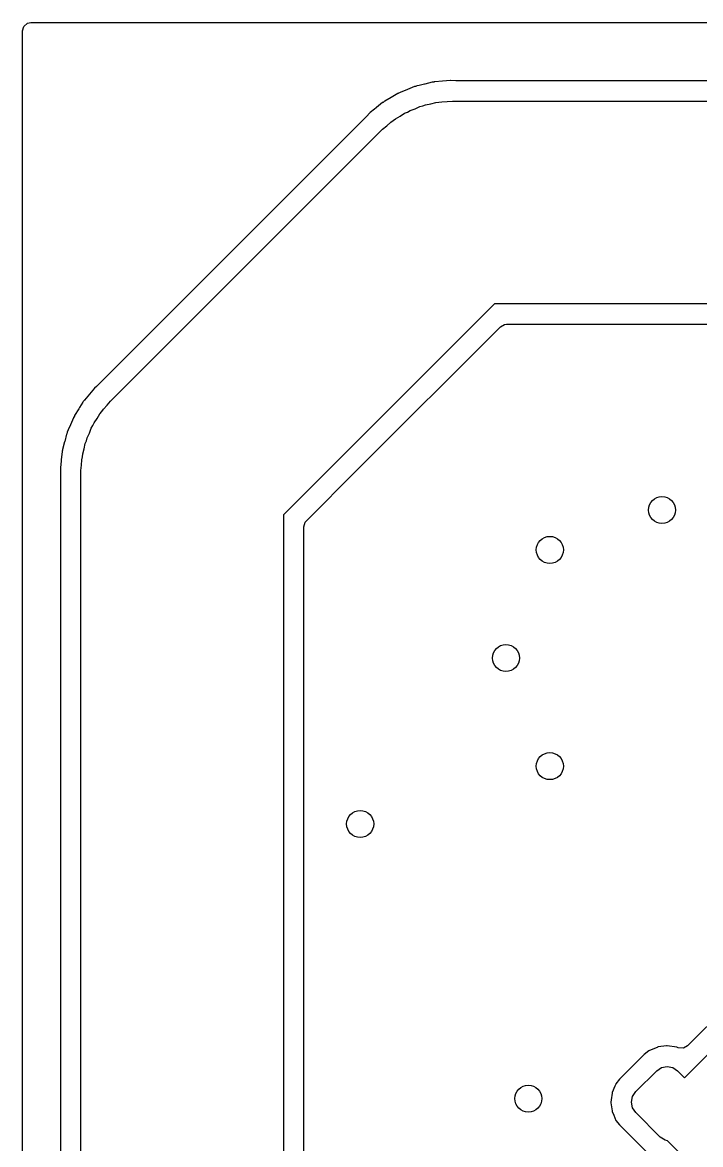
# Model space of a CAD drawing. Extents: x 4.14 to 7.68, y -5.31 to -1.77.
# Drawn here: x 4.135 to 4.53, y -2.427 to -1.773 of the extents above; entities that cross this region are included whole.
import ezdxf

# ---------------------------------------------------------------- set-up
doc = ezdxf.new("R2010")
doc.units = 0
doc.header["$MEASUREMENT"] = 0
doc.layers.add('BLACK', color=7, linetype='CONTINUOUS')

msp = doc.modelspace()

# ---------------------------------------------------------------- linework, layer by layer
at = {"layer": 'BLACK', "linetype": 'CONTINUOUS'}
for p, q in [((4.13522, -1.77797), (4.136, -1.77529)), ((4.13522, -5.30864), (4.13522, -1.77797)), ((4.136, -1.77529), (4.13812, -1.77346)), ((4.13812, -1.77346), (4.14018, -1.77301)), ((4.14018, -1.77301), (7.67085, -1.77301)), ((4.36369, -1.81042), (4.3596, -1.81209)), ((4.36386, -1.81035), (4.36369, -1.81042)), ((4.36404, -1.8103), (4.36386, -1.81035)), ((4.36415, -1.81028), (4.36404, -1.8103)), ((4.36477, -1.81008), (4.36415, -1.81028)), ((4.36504, -1.80997), (4.36477, -1.81008)), ((4.36642, -1.80966), (4.36504, -1.80997)), ((4.36954, -1.80896), (4.36642, -1.80966)), ((4.36962, -1.80894), (4.36954, -1.80896)), ((4.37392, -1.80789), (4.36962, -1.80894)), ((4.37409, -1.80784), (4.37392, -1.80789)), ((4.37392, -1.80789), (4.37392, -1.80789)), ((4.37436, -1.80782), (4.37409, -1.80784)), ((4.37439, -1.80782), (4.37436, -1.80782)), ((4.37503, -1.80771), (4.37439, -1.80782)), ((4.37514, -1.80769), (4.37503, -1.80771)), ((4.37532, -1.80765), (4.37514, -1.80769)), ((4.37514, -1.80769), (4.37514, -1.80769)), ((4.3755, -1.80764), (4.37532, -1.80765)), ((4.37992, -1.80731), (4.3755, -1.80764)), ((4.3755, -1.80764), (4.3755, -1.80764)), ((4.38, -1.8073), (4.37992, -1.80731)), ((4.38459, -1.80688), (4.38, -1.8073)), ((4.38477, -1.80689), (4.38459, -1.80688)), ((4.38776, -1.80706), (4.38477, -1.80689)), ((4.38477, -1.80689), (4.38477, -1.80689)), ((4.38804, -1.80707), (4.38776, -1.80706)), ((4.93355, -1.80707), (4.38804, -1.80707)), ((4.35008, -1.81674), (4.3463, -1.81889)), ((4.35015, -1.81669), (4.35008, -1.81674)), ((4.35395, -1.81443), (4.35015, -1.81669)), ((4.35411, -1.81434), (4.35395, -1.81443)), ((4.35395, -1.81443), (4.35395, -1.81443)), ((4.35428, -1.81427), (4.35411, -1.81434)), ((4.35438, -1.81422), (4.35428, -1.81427)), ((4.35428, -1.81427), (4.35428, -1.81427)), ((4.35497, -1.81394), (4.35438, -1.81422)), ((4.35522, -1.81379), (4.35497, -1.81394)), ((4.3554, -1.81373), (4.35522, -1.81379)), ((4.35952, -1.81212), (4.3554, -1.81373)), ((4.3554, -1.81373), (4.3554, -1.81373)), ((4.3596, -1.81209), (4.35952, -1.81212)), ((4.3404, -1.8235), (4.3378, -1.82554)), ((4.34142, -1.82269), (4.3404, -1.8235)), ((4.34149, -1.82264), (4.34142, -1.82269)), ((4.34389, -1.82067), (4.34149, -1.82264)), ((4.34505, -1.81972), (4.34389, -1.82067)), ((4.34531, -1.81957), (4.34505, -1.81972)), ((4.34584, -1.8192), (4.34531, -1.81957)), ((4.34593, -1.81913), (4.34584, -1.8192)), ((4.34608, -1.81902), (4.34593, -1.81913)), ((4.3463, -1.81889), (4.34608, -1.81902)), ((4.36106, -1.82434), (4.36396, -1.82328)), ((4.36396, -1.82328), (4.3668, -1.82205)), ((4.3668, -1.82205), (4.3685, -1.82162)), ((4.3685, -1.82162), (4.37014, -1.82102)), ((4.37014, -1.82102), (4.37318, -1.82044)), ((4.37318, -1.82044), (4.37618, -1.81969)), ((4.37618, -1.81969), (4.37793, -1.81955)), ((4.37793, -1.81955), (4.37965, -1.81922)), ((4.37965, -1.81922), (4.38275, -1.81915)), ((4.38275, -1.81915), (4.38583, -1.8189)), ((4.38583, -1.8189), (4.92995, -1.8189)), ((4.33481, -1.82873), (4.17979, -1.98375)), ((4.33491, -1.82862), (4.33481, -1.82873)), ((4.33542, -1.82807), (4.33491, -1.82862)), ((4.3378, -1.82554), (4.33542, -1.82807)), ((4.34979, -1.83116), (4.35127, -1.83021)), ((4.35127, -1.83021), (4.35263, -1.82911)), ((4.35263, -1.82911), (4.35532, -1.82759)), ((4.35532, -1.82759), (4.35792, -1.82591)), ((4.35792, -1.82591), (4.35953, -1.82521)), ((4.35953, -1.82521), (4.36106, -1.82434)), ((4.18659, -1.99367), (4.34407, -1.83619)), ((4.34407, -1.83619), (4.3451, -1.83519)), ((4.3451, -1.83519), (4.34751, -1.83325)), ((4.34751, -1.83325), (4.34979, -1.83116)), ((4.41029, -1.93701), (4.2874, -2.05989)), ((4.92995, -1.93701), (4.41029, -1.93701)), ((4.33007, -2.03395), (4.41374, -1.95029)), ((4.41374, -1.95029), (4.41619, -1.94895)), ((4.41619, -1.94895), (4.41724, -1.94884)), ((4.41724, -1.94884), (4.93263, -1.94884)), ((4.17721, -1.98605), (4.17426, -1.9896)), ((4.17829, -1.98509), (4.17721, -1.98605)), ((4.17958, -1.98394), (4.17829, -1.98509)), ((4.17979, -1.98375), (4.17958, -1.98394)), ((4.17066, -1.99393), (4.17048, -1.99415)), ((4.17105, -1.9934), (4.17066, -1.99393)), ((4.17111, -1.99331), (4.17105, -1.9934)), ((4.1712, -1.99315), (4.17111, -1.99331)), ((4.17132, -1.99301), (4.1712, -1.99315)), ((4.17421, -1.98966), (4.17132, -1.99301)), ((4.17132, -1.99301), (4.17132, -1.99301)), ((4.17426, -1.9896), (4.17421, -1.98966)), ((4.18459, -1.99603), (4.18659, -1.99367)), ((4.16804, -1.99816), (4.16558, -2.00206)), ((4.16809, -1.99809), (4.16804, -1.99816)), ((4.16851, -1.99739), (4.16809, -1.99809)), ((4.17048, -1.99415), (4.16851, -1.99739)), ((4.18033, -2.00106), (4.18146, -1.99972)), ((4.18146, -1.99972), (4.18245, -1.99827)), ((4.18245, -1.99827), (4.18459, -1.99603)), ((4.16494, -2.00333), (4.16323, -2.00741)), ((4.16501, -2.00316), (4.16494, -2.00333)), ((4.16494, -2.00333), (4.16494, -2.00333)), ((4.16511, -2.003), (4.16501, -2.00316)), ((4.16516, -2.00291), (4.16511, -2.003)), ((4.16511, -2.003), (4.16511, -2.003)), ((4.16546, -2.00233), (4.16516, -2.00291)), ((4.16551, -2.00223), (4.16546, -2.00233)), ((4.16558, -2.00206), (4.16551, -2.00223)), ((4.16551, -2.00223), (4.16551, -2.00223)), ((4.17626, -2.00785), (4.177, -2.00626)), ((4.177, -2.00626), (4.17874, -2.00371)), ((4.17874, -2.00371), (4.18033, -2.00106)), ((4.16094, -2.01288), (4.15984, -2.01719)), ((4.16105, -2.0126), (4.16094, -2.01288)), ((4.16126, -2.01199), (4.16105, -2.0126)), ((4.16129, -2.01188), (4.16126, -2.01199)), ((4.16134, -2.0117), (4.16129, -2.01188)), ((4.16192, -2.01039), (4.16134, -2.0117)), ((4.16319, -2.00749), (4.16192, -2.01039)), ((4.16323, -2.00741), (4.16319, -2.00749)), ((4.17292, -2.01504), (4.17423, -2.01224)), ((4.17423, -2.01224), (4.17536, -2.00936)), ((4.17536, -2.00936), (4.17626, -2.00785)), ((4.15978, -2.01742), (4.15857, -2.02187)), ((4.1598, -2.01734), (4.15978, -2.01742)), ((4.15984, -2.01719), (4.1598, -2.01734)), ((4.17116, -2.02139), (4.17181, -2.01836)), ((4.17181, -2.01836), (4.17245, -2.01673)), ((4.17245, -2.01673), (4.17292, -2.01504)), ((4.15832, -2.02327), (4.15788, -2.02767)), ((4.15834, -2.02309), (4.15832, -2.02327)), ((4.15832, -2.02327), (4.15832, -2.02327)), ((4.15839, -2.0229), (4.15834, -2.02309)), ((4.15841, -2.0228), (4.15839, -2.0229)), ((4.15853, -2.02216), (4.15841, -2.0228)), ((4.15855, -2.02205), (4.15853, -2.02216)), ((4.15857, -2.02187), (4.15855, -2.02205)), ((4.16978, -2.02783), (4.17015, -2.02611)), ((4.17015, -2.02611), (4.17034, -2.02437)), ((4.17034, -2.02437), (4.17116, -2.02139)), ((4.15776, -2.02866), (4.15733, -2.03233)), ((4.15733, -2.03233), (4.15734, -2.03252)), ((4.15734, -2.03252), (4.15746, -2.03655)), ((4.15787, -2.02776), (4.15776, -2.02866)), ((4.15788, -2.02767), (4.15787, -2.02776)), ((4.16931, -2.03399), (4.16964, -2.03092)), ((4.16964, -2.03092), (4.16978, -2.02783)), ((4.15746, -2.03655), (4.15746, -2.0367)), ((4.15746, -2.0367), (4.15746, -3.69464)), ((4.16929, -2.03543), (4.16931, -2.03399)), ((4.16929, -3.69685), (4.16929, -2.03543)), ((4.30069, -2.06334), (4.33007, -2.03395)), ((4.2874, -2.05989), (4.2874, -3.67239)), ((4.29923, -2.06685), (4.30002, -2.06417)), ((4.30002, -2.06417), (4.30069, -2.06334)), ((4.29923, -3.66543), (4.29923, -2.06685)), ((4.70422, -2.18791), (4.52281, -2.36932)), ((4.52103, -2.38783), (4.71444, -2.19442)), ((4.50019, -2.3722), (4.49755, -2.37427)), ((4.50057, -2.37204), (4.50019, -2.3722)), ((4.50499, -2.37013), (4.50057, -2.37204)), ((4.50533, -2.36998), (4.50499, -2.37013)), ((4.50566, -2.36993), (4.50533, -2.36998)), ((4.51054, -2.36926), (4.50566, -2.36993)), ((4.50566, -2.36993), (4.50566, -2.36993)), ((4.51088, -2.36922), (4.51054, -2.36926)), ((4.51643, -2.36998), (4.51088, -2.36922)), ((4.51733, -2.37037), (4.51643, -2.36998)), ((4.52036, -2.37066), (4.51733, -2.37037)), ((4.52281, -2.36932), (4.52036, -2.37066)), ((4.49755, -2.37427), (4.48312, -2.3887)), ((4.49261, -2.39594), (4.50479, -2.38376)), ((4.50479, -2.38376), (4.50758, -2.3819)), ((4.50758, -2.3819), (4.51088, -2.38124)), ((4.51088, -2.38124), (4.51417, -2.3819)), ((4.51417, -2.3819), (4.51697, -2.38376)), ((4.51697, -2.38376), (4.52103, -2.38783)), ((4.48046, -2.39272), (4.47882, -2.39648)), ((4.48092, -2.39164), (4.48046, -2.39272)), ((4.48105, -2.39134), (4.48092, -2.39164)), ((4.48092, -2.39164), (4.48092, -2.39164)), ((4.48312, -2.3887), (4.48105, -2.39134)), ((4.47878, -2.39682), (4.47824, -2.40076)), ((4.47882, -2.39648), (4.47878, -2.39682)), ((4.47878, -2.39682), (4.47878, -2.39682)), ((4.49009, -2.40203), (4.49074, -2.39874)), ((4.49074, -2.39874), (4.49261, -2.39594)), ((4.47824, -2.40076), (4.47806, -2.40203)), ((4.47806, -2.40203), (4.47811, -2.40237)), ((4.47811, -2.40237), (4.47877, -2.40715)), ((4.49074, -2.40533), (4.49009, -2.40203)), ((4.49261, -2.40812), (4.49074, -2.40533)), ((4.47877, -2.40715), (4.47882, -2.40758)), ((4.47882, -2.40758), (4.47971, -2.40962)), ((4.47971, -2.40962), (4.48039, -2.41121)), ((4.48039, -2.41121), (4.48105, -2.41272)), ((4.50688, -2.42239), (4.49261, -2.40812)), ((4.48105, -2.41272), (4.48312, -2.41537)), ((4.48312, -2.41537), (4.49963, -2.43188)), ((4.50967, -2.42426), (4.50688, -2.42239)), ((4.51112, -2.42455), (4.50967, -2.42426)), ((4.5287, -2.44212), (4.51112, -2.42455))]:
    msp.add_line(p, q, dxfattribs=at)
at = {"layer": 'BLACK'}
for centre in [(4.50787, -2.05709), (4.44252, -2.08031), (4.41693, -2.14331), (4.44252, -2.2063), (4.332, -2.24), (4.43, -2.4)]:
    msp.add_circle(centre, 0.00787, dxfattribs=at)

doc.saveas('drawing.dxf')
